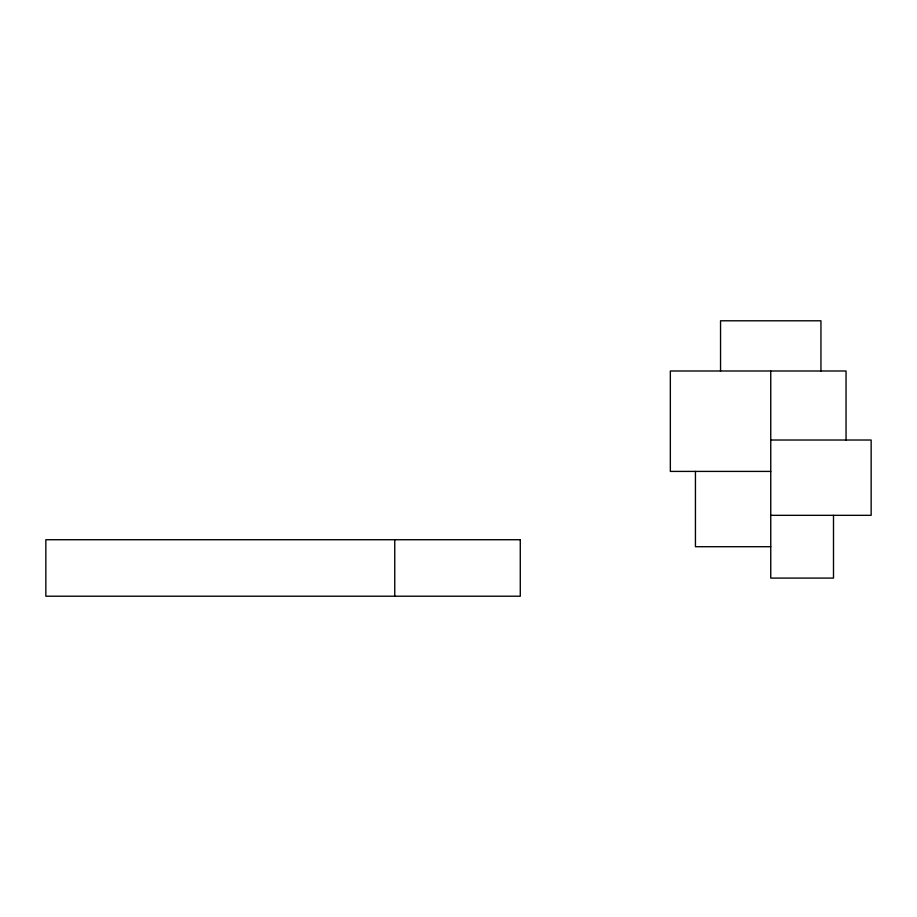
<?xml version="1.0" encoding="UTF-8"?>
<svg xmlns="http://www.w3.org/2000/svg" width="917" height="917" viewBox="0 0 917 917"><rect width="100%" height="100%" fill="white"/><g stroke="black" fill="none" stroke-linecap="round" stroke-linejoin="round"><path stroke-width="1.38" d="M770.75 440.022L871.15 440.022L871.15 515.331L770.75 515.331M770.75 471.407L670.338 471.407L670.338 370.995L846.047 370.995L846.047 440.022M770.75 546.704L695.441 546.704L695.441 471.407M833.496 515.331L833.496 578.088L770.75 578.088L770.75 370.995M820.944 370.995L820.944 320.79L720.544 320.79L720.544 370.995M394.757 539.723L394.757 596.21M520.271 539.723L45.85 539.723L45.85 596.21L520.283 596.21L520.271 539.723"/></g></svg>
